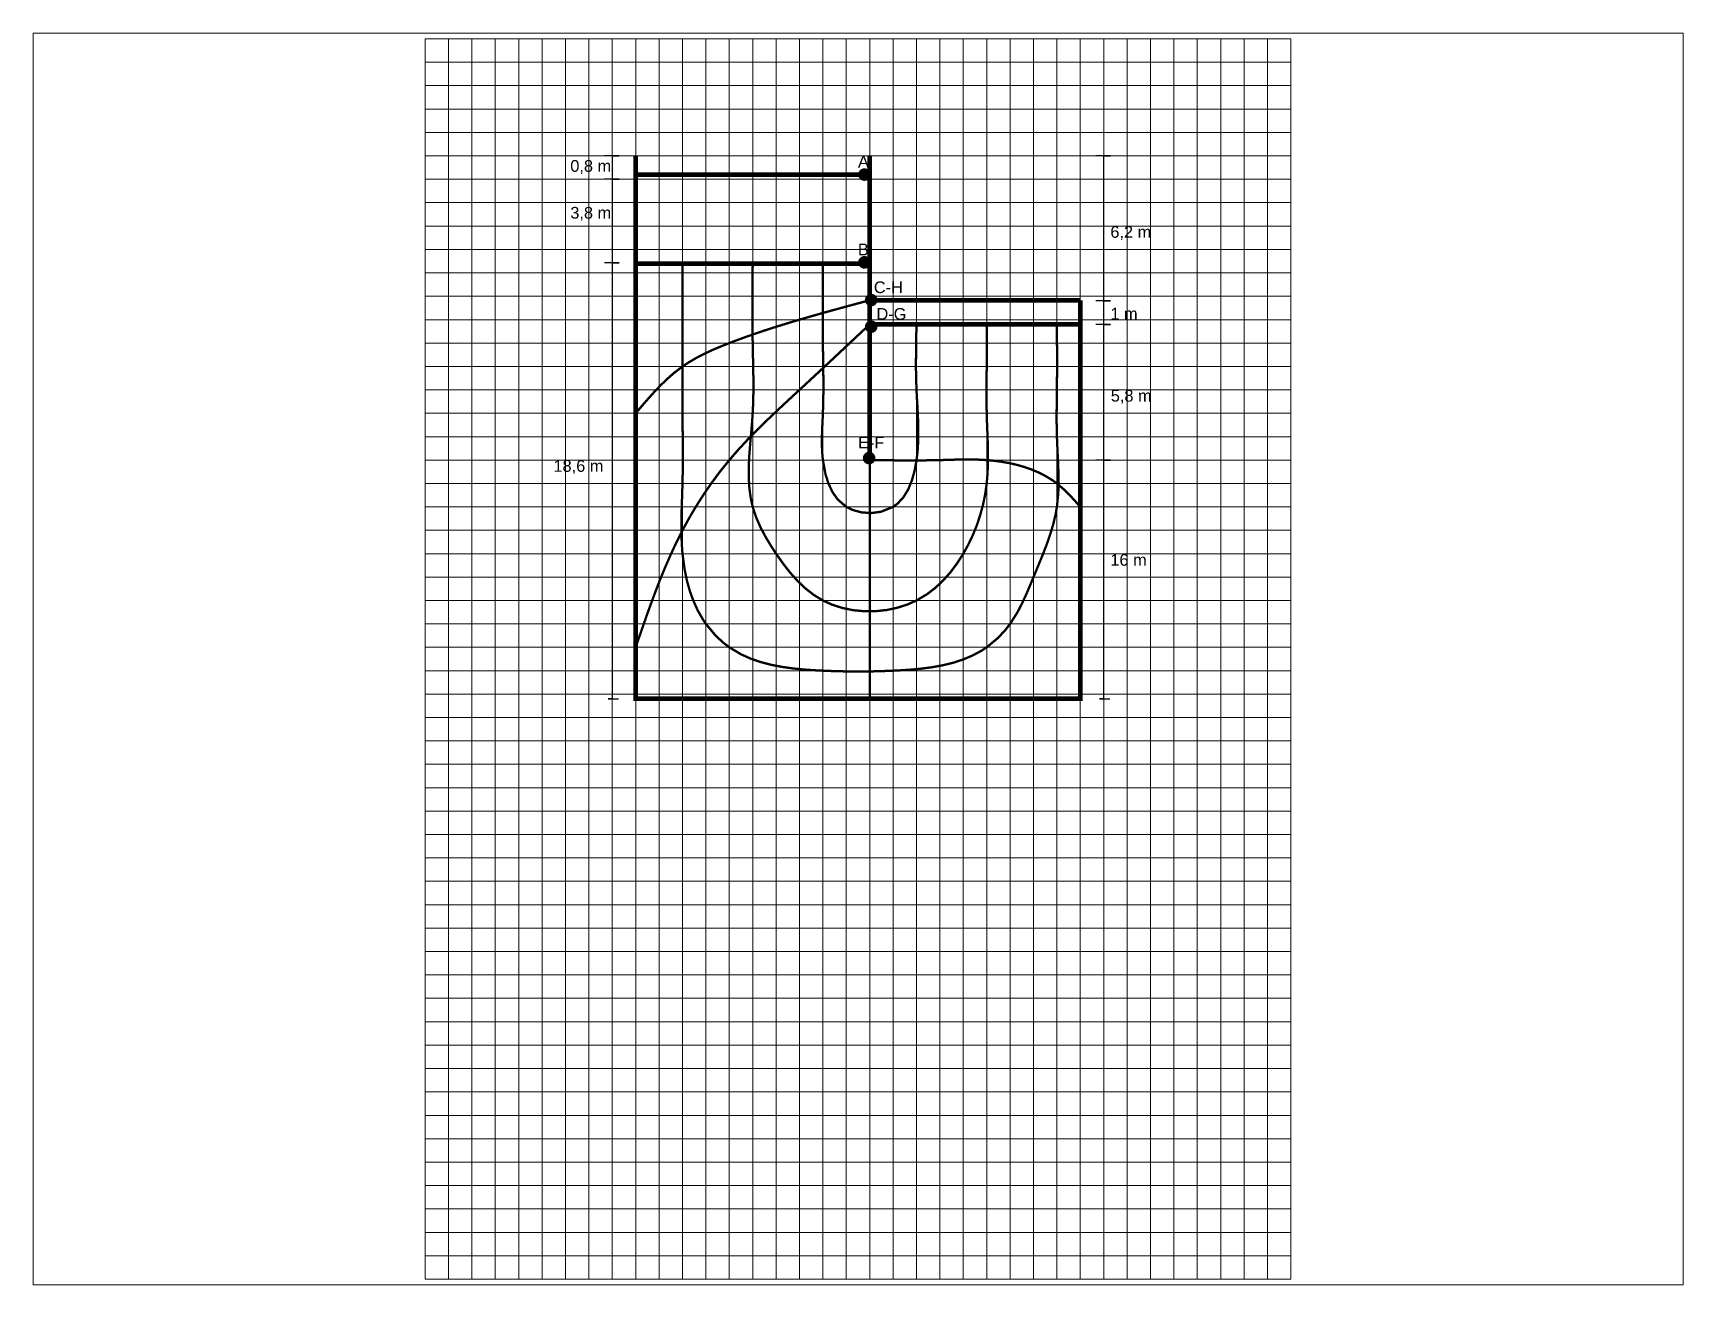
# Paper-space layout 'Layout2' of a CAD drawing. Header units: millimetres. Extents: x 26 to 231, y 20 to 176.
# The model-space entities are those that its viewports show. They can reach past a viewport. Long polylines and large blocks are cut down to what shows.
import ezdxf

# ---------------------------------------------------------------- set-up
doc = ezdxf.new("R2010")
doc.units = ezdxf.units.MM
for name, color, linetype in [('agua', 160, 'Continuous'), ('arena', 2, 'Continuous'), ('limites', 250, 'Continuous'), ('medidas', 250, 'Continuous'), ('np', 30, 'Continuous'), ('ns', 4, 'Continuous'), ('puntos', 1, 'Continuous'), ('tabla', 23, 'Continuous')]:
    doc.layers.add(name, color=color, linetype=linetype)
doc.layers.add('PDF4_Geometry', color=7, linetype='Continuous', true_color=0xbbbbbb)
doc.styles.get("Standard").update_dxf_attribs({"font": 'arial.ttf'})

# ---------------------------------------------------------------- blocks, each defined once
blk = doc.blocks.new('print-graph-paper.com2')
at = {"layer": 'PDF4_Geometry', "lineweight": 18}
blk.add_lwpolyline([(197.91, 19.48), (197.91, 284.48), (12.91, 284.48), (12.91, 19.48)], close=True, dxfattribs=at)
for points in [[(17.91, 284.48), (17.91, 19.48)], [(22.91, 284.48), (22.91, 19.48)], [(27.91, 284.48), (27.91, 19.48)], [(32.91, 284.48), (32.91, 19.48)], [(37.91, 284.48), (37.91, 19.48)], [(42.91, 284.48), (42.91, 19.48)], [(47.91, 284.48), (47.91, 19.48)], [(52.91, 284.48), (52.91, 19.48)], [(57.91, 284.48), (57.91, 19.48)], [(62.91, 284.48), (62.91, 19.48)], [(67.91, 284.48), (67.91, 19.48)], [(72.91, 284.48), (72.91, 19.48)], [(77.91, 284.48), (77.91, 19.48)], [(82.91, 284.48), (82.91, 19.48)], [(87.91, 284.48), (87.91, 19.48)], [(92.91, 284.48), (92.91, 19.48)], [(97.91, 284.48), (97.91, 19.48)], [(102.91, 284.48), (102.91, 19.48)], [(107.91, 284.48), (107.91, 19.48)], [(112.91, 284.48), (112.91, 19.48)], [(117.91, 284.48), (117.91, 19.48)], [(122.91, 284.48), (122.91, 19.48)], [(127.91, 284.48), (127.91, 19.48)], [(132.91, 284.48), (132.91, 19.48)], [(137.91, 284.48), (137.91, 19.48)], [(142.91, 284.48), (142.91, 19.48)], [(147.91, 284.48), (147.91, 19.48)], [(152.91, 284.48), (152.91, 19.48)], [(157.91, 284.48), (157.91, 19.48)], [(162.91, 284.48), (162.91, 19.48)], [(167.91, 284.48), (167.91, 19.48)], [(172.91, 284.48), (172.91, 19.48)], [(177.91, 284.48), (177.91, 19.48)], [(182.91, 284.48), (182.91, 19.48)], [(187.91, 284.48), (187.91, 19.48)], [(192.91, 284.48), (192.91, 19.48)], [(12.91, 279.48), (197.91, 279.48)], [(12.91, 274.48), (197.91, 274.48)], [(12.91, 269.48), (197.91, 269.48)], [(12.91, 264.48), (197.91, 264.48)], [(12.91, 259.48), (197.91, 259.48)], [(12.91, 254.48), (197.91, 254.48)], [(12.91, 249.48), (197.91, 249.48)], [(12.91, 244.48), (197.91, 244.48)], [(12.91, 239.48), (197.91, 239.48)], [(12.91, 234.48), (197.91, 234.48)], [(12.91, 229.48), (197.91, 229.48)], [(12.91, 224.48), (197.91, 224.48)], [(12.91, 219.48), (197.91, 219.48)], [(12.91, 214.48), (197.91, 214.48)], [(12.91, 209.48), (197.91, 209.48)], [(12.91, 204.48), (197.91, 204.48)], [(12.91, 199.48), (197.91, 199.48)], [(12.91, 194.48), (197.91, 194.48)], [(12.91, 189.48), (197.91, 189.48)], [(12.91, 184.48), (197.91, 184.48)], [(12.91, 179.48), (197.91, 179.48)], [(12.91, 174.48), (197.91, 174.48)], [(12.91, 169.48), (197.91, 169.48)], [(12.91, 164.48), (197.91, 164.48)], [(12.91, 159.48), (197.91, 159.48)], [(12.91, 154.48), (197.91, 154.48)], [(12.91, 149.48), (197.91, 149.48)], [(12.91, 144.48), (197.91, 144.48)], [(12.91, 139.48), (197.91, 139.48)], [(12.91, 134.48), (197.91, 134.48)], [(12.91, 129.48), (197.91, 129.48)], [(12.91, 124.48), (197.91, 124.48)], [(12.91, 119.48), (197.91, 119.48)], [(12.91, 114.48), (197.91, 114.48)], [(12.91, 109.48), (197.91, 109.48)], [(12.91, 104.48), (197.91, 104.48)], [(12.91, 99.48), (197.91, 99.48)], [(12.91, 94.48), (197.91, 94.48)], [(12.91, 89.48), (197.91, 89.48)], [(12.91, 84.48), (197.91, 84.48)], [(12.91, 79.48), (197.91, 79.48)], [(12.91, 74.48), (197.91, 74.48)], [(12.91, 69.48), (197.91, 69.48)], [(12.91, 64.48), (197.91, 64.48)], [(12.91, 59.48), (197.91, 59.48)], [(12.91, 54.48), (197.91, 54.48)], [(12.91, 49.48), (197.91, 49.48)], [(12.91, 44.48), (197.91, 44.48)], [(12.91, 39.48), (197.91, 39.48)], [(12.91, 34.48), (197.91, 34.48)], [(12.91, 29.48), (197.91, 29.48)], [(12.91, 24.48), (197.91, 24.48)]]:
    blk.add_lwpolyline(points, dxfattribs=at)

msp = doc.modelspace()

# ---------------------------------------------------------------- hatches: boundary and pattern name
at = {"layer": 'puntos'}
h = msp.add_hatch(color=256, dxfattribs=at)
h.dxf.hatch_style = 1
h.paths.add_polyline_path([(106.79, 256.83, 0.414214), (105.45, 255.48), (106.79, 255.48)])
h.paths.add_polyline_path([(106.79, 256.83), (106.79, 255.48), (108.14, 255.48, 0.414214)])
h.paths.add_polyline_path([(108.14, 255.48), (106.79, 255.48), (106.79, 254.13, 0.414214)])
h.paths.add_polyline_path([(106.79, 255.48), (105.45, 255.48, 0.414214), (106.79, 254.13)])
h = msp.add_hatch(color=256, dxfattribs=at)
h.dxf.hatch_style = 1
h.paths.add_polyline_path([(106.79, 238.08, 0.414214), (105.45, 236.73), (106.79, 236.73)])
h.paths.add_polyline_path([(106.79, 238.08), (106.79, 236.73), (108.14, 236.73, 0.414214)])
h.paths.add_polyline_path([(108.14, 236.73), (106.79, 236.73), (106.79, 235.38, 0.414214)])
h.paths.add_polyline_path([(106.79, 236.73), (105.45, 236.73, 0.414214), (106.79, 235.38)])
at = {"layer": 'puntos', "transparency": 33554687}
h = msp.add_hatch(color=256, dxfattribs=at)
h.dxf.hatch_style = 1
h.paths.add_polyline_path([(108.23, 230.02, 0.414214), (106.89, 228.68), (108.23, 228.68)])
h.paths.add_polyline_path([(108.23, 230.02), (108.23, 228.68), (109.58, 228.68, 0.414214)])
h.paths.add_polyline_path([(109.58, 228.68), (108.23, 228.68), (108.23, 227.33, 0.414214)])
h.paths.add_polyline_path([(108.23, 228.68), (106.89, 228.68, 0.414214), (108.23, 227.33)])
h = msp.add_hatch(color=256, dxfattribs=at)
h.dxf.hatch_style = 1
h.paths.add_polyline_path([(108.23, 224.33, 0.414214), (106.89, 222.98), (108.23, 222.98)])
h.paths.add_polyline_path([(108.23, 224.33), (108.23, 222.98), (109.58, 222.98, 0.414214)])
h.paths.add_polyline_path([(109.58, 222.98), (108.23, 222.98), (108.23, 221.64, 0.414214)])
h.paths.add_polyline_path([(108.23, 222.98), (106.89, 222.98, 0.414214), (108.23, 221.64)])
at = {"layer": 'puntos'}
h = msp.add_hatch(color=256, dxfattribs=at)
h.dxf.hatch_style = 1
h.paths.add_polyline_path([(107.79, 196.25, 0.414214), (106.44, 194.9), (107.79, 194.9)])
h.paths.add_polyline_path([(107.79, 196.25), (107.79, 194.9), (109.13, 194.9, 0.414214)])
h.paths.add_polyline_path([(109.13, 194.9), (107.79, 194.9), (107.79, 193.56, 0.414214)])
h.paths.add_polyline_path([(107.79, 194.9), (106.44, 194.9, 0.414214), (107.79, 193.56)])

# ---------------------------------------------------------------- linework, layer by layer
at = {"layer": 'agua', "const_width": 1}
for points in [[(107.91, 255.48), (57.91, 255.48)], [(107.91, 228.63), (152.91, 228.63)]]:
    msp.add_lwpolyline(points, dxfattribs=at)
at = {"layer": 'arena', "const_width": 1}
for points in [[(57.91, 236.48), (57.91, 236.48), (107.91, 236.48)], [(107.91, 223.48), (152.91, 223.48)]]:
    msp.add_lwpolyline(points, dxfattribs=at)
at = {"layer": 'limites', "const_width": 1}
msp.add_lwpolyline([(57.91, 259.48), (57.91, 143.48), (152.91, 143.48), (152.91, 228.63)], dxfattribs=at)
at = {"layer": 'medidas', "transparency": 33554687}
for points in [[(52.91, 259.48), (54.35, 259.48), (51.24, 259.48)], [(52.91, 259.48), (52.91, 255.48), (52.91, 236.48), (52.91, 143.48)], [(157.9, 259.46), (159.34, 259.46), (156.23, 259.46)], [(157.9, 259.46), (157.9, 255.46), (157.9, 236.46), (157.9, 143.46)], [(52.91, 254.47), (54.35, 254.47), (51.24, 254.47)], [(52.91, 254.47), (54.35, 254.47), (51.24, 254.47)], [(52.91, 254.47), (54.35, 254.47), (51.24, 254.47)], [(52.91, 236.61), (54.35, 236.61), (51.24, 236.61)], [(157.9, 228.48), (159.34, 228.48), (156.23, 228.48)], [(157.9, 223.48), (159.34, 223.48), (156.23, 223.48)], [(157.91, 209.48), (157.91, 209.48), (157.91, 209.48)], [(162.91, 209.48), (162.91, 209.48), (162.91, 209.48)], [(157.89, 194.48), (159.33, 194.48), (156.22, 194.48)], [(52.91, 143.48), (52, 143.48), (54.21, 143.48)], [(157.9, 143.46), (156.99, 143.46), (159.21, 143.46)]]:
    msp.add_lwpolyline(points, dxfattribs=at)
at = {"layer": 'np', "const_width": 0.5}
for points in [[(57.91, 236.48), (107.91, 236.48)], [(57.91, 204.48), (59.19, 205.99), (60.49, 207.49), (61.81, 208.96), (63.16, 210.38), (64.56, 211.74), (66.02, 213.03), (67.91, 214.48), (69.15, 215.3), (70.83, 216.29), (72.57, 217.19), (74.35, 218.02), (76.17, 218.79), (77.91, 219.48), (79.84, 220.21), (81.68, 220.88), (83.53, 221.52), (85.38, 222.15), (87.24, 222.75), (89.1, 223.33), (90.97, 223.9), (92.91, 224.48), (94.71, 225), (96.59, 225.54), (98.47, 226.07), (100.36, 226.59), (102.24, 227.1), (104.13, 227.62), (106.02, 228.12), (107.91, 228.63)], [(57.91, 154.48), (58.88, 157.32), (59.87, 160.15), (60.87, 162.97), (61.91, 165.78), (62.98, 168.58), (64.11, 171.34), (65.3, 174.08), (66.56, 176.79), (67.91, 179.48), (69.33, 182.09), (70.86, 184.67), (72.47, 187.19), (74.17, 189.66), (75.96, 192.06), (77.91, 194.48), (79.79, 196.65), (81.82, 198.84), (83.91, 200.98), (86.05, 203.07), (88.22, 205.13), (90.41, 207.17), (92.91, 209.48), (94.81, 211.24), (97, 213.27), (99.19, 215.31), (101.37, 217.35), (103.55, 219.39), (105.73, 221.44), (107.91, 223.48)], [(152.91, 223.48), (107.91, 223.48)], [(152.91, 184.48), (151.8, 185.73), (150.68, 186.95), (149.51, 188.11), (147.91, 189.48), (146.96, 190.17), (145.56, 191.03), (144.09, 191.79), (142.56, 192.44), (140.97, 193), (139.35, 193.46), (137.7, 193.84), (136.03, 194.13), (134.35, 194.35), (132.91, 194.48), (131.01, 194.58), (129.35, 194.61), (127.7, 194.6), (126.06, 194.57), (124.41, 194.52), (122.91, 194.48), (121.13, 194.44), (119.48, 194.42), (117.83, 194.41), (116.18, 194.41), (114.53, 194.41), (112.87, 194.43), (111.22, 194.44), (109.56, 194.46), (107.91, 194.48)], [(107.91, 143.48), (107.91, 145.24), (107.91, 147), (107.91, 148.76), (107.91, 150.51), (107.91, 152.27), (107.91, 154.03), (107.91, 155.79), (107.91, 157.55), (107.91, 159.48), (107.91, 161.07), (107.91, 162.82), (107.91, 164.58), (107.91, 166.34), (107.91, 168.1), (107.91, 169.48), (107.91, 171.62), (107.91, 173.38), (107.91, 175.14), (107.91, 176.89), (107.91, 178.65), (107.91, 180.41), (107.91, 182.17), (107.91, 184.48), (107.91, 185.69), (107.91, 187.45), (107.91, 189.2), (107.91, 190.96), (107.91, 192.72), (107.91, 194.48)]]:
    msp.add_lwpolyline(points, dxfattribs=at)
at = {"layer": 'ns', "transparency": 33554687, "const_width": 0.5}
for points in [[(67.91, 236.48), (67.91, 234.23), (67.91, 231.97), (67.92, 229.72), (67.92, 227.46), (67.92, 225.21), (67.92, 222.95), (67.91, 220.7), (67.91, 219.48), (67.9, 216.19), (67.9, 213.94), (67.89, 211.68), (67.89, 209.43), (67.9, 207.17), (67.91, 204.48), (67.92, 202.66), (67.95, 200.41), (67.96, 198.15), (67.97, 195.89), (67.97, 193.64), (67.95, 191.39), (67.91, 189.48), (67.83, 186.89), (67.75, 184.64), (67.69, 182.39), (67.67, 180.14), (67.7, 177.88), (67.82, 175.62), (67.91, 174.48), (68.37, 171.08), (68.83, 168.83), (69.44, 166.63), (70.21, 164.48), (71.14, 162.41), (72.26, 160.45), (72.91, 159.48), (75.07, 156.89), (76.74, 155.37), (77.91, 154.48), (80.5, 152.94), (82.55, 152.03), (84.68, 151.31), (86.89, 150.73), (89.15, 150.3), (91.45, 149.97), (93.77, 149.74), (96.08, 149.57), (97.91, 149.48), (100.65, 149.38), (102.9, 149.33), (105.14, 149.31), (107.38, 149.32), (109.62, 149.36), (112.91, 149.48), (114.18, 149.54), (116.49, 149.69), (118.81, 149.9), (121.11, 150.2), (123.39, 150.61), (125.61, 151.14), (127.76, 151.83), (129.83, 152.7), (131.8, 153.75), (132.91, 154.48), (135.35, 156.51), (136.9, 158.18), (137.91, 159.48), (139.44, 161.89), (140.48, 163.89), (141.42, 165.94), (142.31, 168.03), (142.91, 169.48), (144.06, 172.25), (144.92, 174.36), (145.74, 176.48), (146.48, 178.62), (147.13, 180.77), (147.64, 182.94), (147.91, 184.48), (148.2, 187.36), (148.27, 189.61), (148.24, 191.86), (148.16, 194.13), (148.04, 196.4), (147.91, 199.48), (147.87, 200.94), (147.85, 203.2), (147.86, 205.45), (147.89, 207.7), (147.91, 209.48), (147.93, 212.2), (147.94, 214.46), (147.94, 216.71), (147.93, 218.97), (147.92, 221.22), (147.91, 223.48)], [(82.91, 236.48), (82.89, 234.2), (82.87, 231.93), (82.86, 229.65), (82.85, 227.38), (82.85, 225.11), (82.87, 222.84), (82.91, 219.48), (82.93, 218.31), (82.98, 216.05), (83.03, 213.79), (83.06, 211.53), (83.06, 209.26), (83.02, 206.97), (82.91, 204.48), (82.76, 202.38), (82.56, 200.06), (82.36, 197.74), (82.18, 195.43), (82.07, 193.14), (82.06, 190.87), (82.19, 188.62), (82.48, 186.41), (82.91, 184.48), (83.69, 182.14), (84.6, 180.07), (85.67, 178.05), (86.87, 176.07), (87.91, 174.48), (89.51, 172.22), (90.94, 170.4), (92.48, 168.68), (94.12, 167.11), (95.9, 165.71), (97.91, 164.48), (99.91, 163.57), (102.13, 162.87), (104.43, 162.4), (106.8, 162.18), (109.19, 162.2), (111.56, 162.45), (113.88, 162.95), (116.12, 163.68), (117.91, 164.48), (120.19, 165.84), (122, 167.24), (123.66, 168.82), (125.19, 170.54), (126.57, 172.39), (127.91, 174.48), (128.95, 176.36), (129.94, 178.43), (130.8, 180.56), (131.52, 182.73), (132.12, 184.93), (132.58, 187.16), (132.91, 189.48), (133.09, 191.67), (133.18, 193.93), (133.18, 196.2), (133.12, 198.48), (133.04, 200.76), (132.95, 203.03), (132.91, 204.48), (132.87, 207.58), (132.87, 209.85), (132.89, 212.12), (132.91, 214.48), (132.92, 216.66), (132.92, 218.94), (132.92, 221.21), (132.91, 223.48)], [(97.91, 236.48), (97.9, 234.53), (97.89, 232.59), (97.88, 230.64), (97.87, 228.69), (97.87, 226.74), (97.87, 224.79), (97.88, 222.84), (97.9, 220.88), (97.91, 219.48), (97.94, 216.97), (97.97, 215.01), (98, 213.05), (98.01, 211.09), (98.01, 209.14), (97.99, 207.2), (97.91, 204.48), (97.86, 203.34), (97.77, 201.42), (97.7, 199.49), (97.7, 197.54), (97.8, 195.56), (97.91, 194.48), (98.46, 191.49), (99.08, 189.52), (99.93, 187.69), (101.06, 186.08), (102.91, 184.48), (104.21, 183.84), (106.19, 183.3), (108.27, 183.17), (110.33, 183.44), (112.91, 184.48), (113.85, 185.17), (115.15, 186.58), (116.17, 188.27), (116.93, 190.16), (117.49, 192.17), (117.91, 194.41), (118.13, 196.24), (118.26, 198.23), (118.3, 200.2), (118.28, 202.14), (118.2, 204.07), (118.1, 205.98), (117.99, 207.9), (117.91, 209.48), (117.84, 211.75), (117.8, 213.7), (117.8, 215.64), (117.81, 217.6), (117.83, 219.56), (117.87, 221.52), (117.91, 223.48)]]:
    msp.add_lwpolyline(points, dxfattribs=at)
at = {"layer": 'tabla', "const_width": 1}
msp.add_lwpolyline([(107.91, 259.48), (107.91, 194.48)], dxfattribs=at)

# ---------------------------------------------------------------- block references
at = {"layer": 'tabla', "color": 2}
msp.add_blockref('print-graph-paper.com2', (0, 0), dxfattribs=at)

# ---------------------------------------------------------------- texts
at = {"layer": 'medidas', "transparency": 33554687, "char_height": 2.5, "attachment_point": 1}
for s, insert in [('0,8 m', (43.94, 258.58)), ('3,8 m', (43.94, 248.58)), ('6,2 m', (159.33, 244.48)), ('1 m', (159.34, 227.01)), ('5,8 m', (159.42, 209.48)), ('18,6 m', (40.34, 194.48)), ('16 m', (159.33, 174.41))]:
    msp.add_mtext_dynamic_manual_height_columns(s, width=10.7197, gutter_width=12.5, heights=[2.75], dxfattribs=dict(at, insert=insert))
at = {"layer": 'puntos', "char_height": 2.5, "attachment_point": 1}
for s, insert in [('A', (105.4, 259.48)), ('B', (105.4, 240.73)), ('C-H', (108.8, 232.66)), ('E-F', (105.41, 199.48))]:
    msp.add_mtext(s, dxfattribs=dict(at, insert=insert))
at = {"layer": 'puntos', "transparency": 33554687, "insert": (109.36, 226.96), "char_height": 2.5, "attachment_point": 1}
msp.add_mtext('D-G', dxfattribs=at)

psp = doc.layouts.new('Layout2')

# ---------------------------------------------------------------- viewports
at = {"layer": 'ns', "transparency": 33554687, "view_target_point": (105.41, 151.98)}
psp.add_viewport(center=(128.5, 97.5), size=(205.6, 156), view_center_point=(0, 0), view_height=267.5, dxfattribs=at)

doc.saveas('drawing.dxf')
